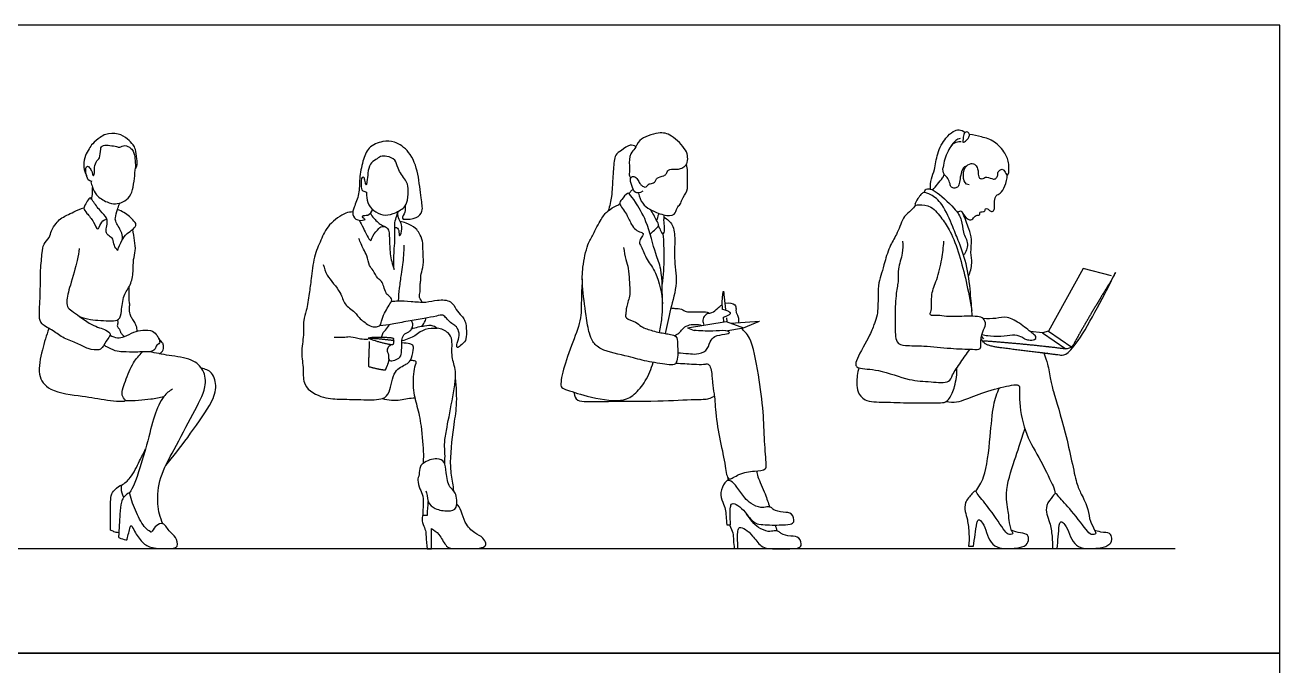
# Model space of a CAD drawing. Header units: millimetres. Extents: x 11.2 to 50.9, y -0.3 to 14.1.
# Drawn here: x 47.272 to 50.925, y 12.09 to 13.955 of the extents above; entities that cross this region are included whole.
import ezdxf

# ---------------------------------------------------------------- set-up
doc = ezdxf.new("R2010")
doc.units = ezdxf.units.MM
for name, color, linetype, true_color in [('AG-DIAGRAM', 7, 'Continuous', 0xfecc66), ('AG-PEOPLE', 7, 'Continuous', 0x66ccff), ('X-VPRT', 6, 'Continuous', 0xff00ff)]:
    doc.layers.add(name, color=color, linetype=linetype, true_color=true_color)

msp = doc.modelspace()

# ---------------------------------------------------------------- linework, layer by layer
at = {"layer": 'AG-DIAGRAM'}
msp.add_line((41.781, 12.4315), (50.6202, 12.4315), dxfattribs=at)
at = {"layer": 'AG-PEOPLE'}
for p, q in [((50.3524, 13.2468), (50.2514, 13.0645)), ((50.4344, 13.2254), (50.3524, 13.2468)), ((49.3065, 13.092), (49.3051, 13.1053)), ((49.3138, 13.1032), (49.315, 13.0924)), ((49.3267, 13.088), (49.4096, 13.0938)), ((49.2003, 13.074), (49.2199, 13.0667)), ((49.3122, 13.0655), (49.3635, 13.0742)), ((50.0626, 13.0329), (50.0552, 13.0419)), ((50.063, 13.0424), (50.0566, 13.0503)), ((50.2336, 13.0593), (50.3017, 13.0126)), ((50.2514, 13.0645), (50.3195, 13.0178)), ((49.3363, 12.4315), (49.3473, 12.4315))]:
    msp.add_line(p, q, dxfattribs=at)
for points in [[(49.2003, 13.074), (49.313, 13.0931), (49.3635, 13.0742), (49.4096, 13.0938)], [(50.2514, 13.0645), (50.2336, 13.0593), (50.1978, 13.0638)]]:
    msp.add_lwpolyline(points, dxfattribs=at)
for centre, start, end in [((47.5736, 12.5903), 13.8224, 109.3231), ((47.5808, 12.4942), 24.7401, 166.5925), ((47.5474, 12.4659), 178.7066, 252.7585), ((47.5663, 12.46), 252.7585, 346.5925), ((47.6385, 12.4835), 239.297, 315.7402)]:
    msp.add_arc(centre, 0.00313, start, end, dxfattribs=at)
for points, degree, knots in [([(47.4676, 13.5002), (47.4555, 13.5015), (47.451, 13.515), (47.4465, 13.5383), (47.454, 13.5477), (47.4616, 13.5373), (47.4678, 13.5282), (47.4686, 13.5155), (47.4753, 13.5209), (47.4723, 13.5418), (47.4793, 13.5612), (47.4914, 13.5675), (47.4906, 13.5948), (47.4974, 13.6095), (47.5386, 13.6023), (47.5471, 13.5986), (47.5626, 13.6086), (47.5804, 13.5973), (47.5887, 13.5858), (47.5913, 13.5728), (47.5934, 13.5505), (47.5934, 13.5361), (47.5987, 13.5464), (47.5978, 13.5667), (47.5941, 13.594), (47.5869, 13.6078), (47.5697, 13.6249), (47.5443, 13.6416), (47.5061, 13.6395), (47.4907, 13.6285), (47.4673, 13.611), (47.4585, 13.5954), (47.4457, 13.5757), (47.4419, 13.5492), (47.4437, 13.5308), (47.4509, 13.5177)], 3, [0, 0, 0, 0, 0.240806, 0.534884, 0.696039, 0.8818, 1.094129, 1.275495, 1.394391, 1.665155, 1.9298, 2.134532, 2.431425, 2.646705, 3.011834, 3.197079, 3.427292, 3.687052, 3.906464, 4.120041, 4.412818, 4.59261, 4.737377, 5.013775, 5.324003, 5.554452, 5.838691, 6.166848, 6.518859, 6.779786, 7.092124, 7.344268, 7.624784, 7.932107, 8.230546, 8.230546, 8.230546, 8.230546]), ([(49.0708, 13.4725), (49.0599, 13.4658), (49.0472, 13.4654), (49.041, 13.483), (49.0308, 13.5052), (49.0399, 13.5186), (49.0547, 13.5097), (49.059, 13.4968), (49.0664, 13.4891), (49.0719, 13.4849), (49.0811, 13.4824), (49.085, 13.4941), (49.0994, 13.4934), (49.1085, 13.502), (49.1103, 13.512), (49.1318, 13.516), (49.1398, 13.5222), (49.143, 13.5367), (49.1642, 13.5362), (49.1771, 13.5358), (49.1897, 13.5422), (49.2005, 13.5506), (49.2015, 13.5727), (49.1972, 13.5933), (49.1541, 13.6379), (49.117, 13.6455), (49.057, 13.625), (49.0489, 13.5945), (49.0318, 13.5835), (49.0302, 13.5467), (49.033, 13.5319), (49.0293, 13.5245), (49.0323, 13.514), (49.0347, 13.5091)], 3, [0, 0, 0, 0, 0.219046, 0.464022, 0.752506, 0.947349, 1.164343, 1.384189, 1.570938, 1.727407, 1.886605, 2.068368, 2.279349, 2.477825, 2.652776, 2.914739, 3.100644, 3.303876, 3.557598, 3.773751, 3.987544, 4.197631, 4.458313, 4.729196, 5.175097, 5.540731, 5.986985, 6.296562, 6.548408, 6.89487, 7.119591, 7.292676, 7.472447, 7.472447, 7.472447, 7.472447]), ([(49.9077, 13.4781), (49.9074, 13.4881), (49.9085, 13.5088), (49.9217, 13.5354), (49.9253, 13.5823), (49.95, 13.6271), (49.9729, 13.6462), (49.9908, 13.6531), (50.0036, 13.6472), (50.0085, 13.6432)], 3, [0, 0, 0, 0, 0.305926, 0.60794, 0.991386, 1.392049, 1.693481, 1.927312, 2.171549, 2.171549, 2.171549, 2.171549]), ([(50.0015, 13.6148), (50.004, 13.6383), (50.0076, 13.6445), (50.0167, 13.645), (50.0228, 13.6371), (50.0191, 13.6263), (50.0123, 13.6193), (50.0048, 13.6145), (50.0015, 13.6148)], 3, [0, 0, 0, 0, 0.267641, 0.494219, 0.73363, 0.999081, 1.265061, 1.541621, 1.541621, 1.541621, 1.541621]), ([(50.0201, 13.4904), (50.0085, 13.492), (50.0017, 13.5097), (50.0046, 13.5425), (50.0255, 13.5544), (50.0399, 13.5505), (50.048, 13.532), (50.0459, 13.5132), (50.0541, 13.5078), (50.0613, 13.5085), (50.0714, 13.5162), (50.0906, 13.5051), (50.0993, 13.5088), (50.1048, 13.5188), (50.1025, 13.5284), (50.1168, 13.5387), (50.123, 13.531), (50.1302, 13.517), (50.136, 13.5217), (50.1379, 13.5535), (50.126, 13.5833), (50.0962, 13.6191), (50.0561, 13.6301), (50.0329, 13.6355), (50.0211, 13.637)], 3, [0, 0, 0, 0, 0.260398, 0.589859, 0.851764, 1.05639, 1.308323, 1.554254, 1.715053, 1.862743, 2.057143, 2.316282, 2.482075, 2.666522, 2.842868, 3.055921, 3.225166, 3.4403, 3.551692, 3.864655, 4.201731, 4.586287, 4.954751, 5.299263, 5.299263, 5.299263, 5.299263]), ([(48.378, 13.4285), (48.3787, 13.4228), (48.3805, 13.412), (48.3666, 13.3918), (48.3791, 13.3893), (48.4123, 13.3916), (48.4325, 13.4137), (48.4231, 13.4544), (48.4185, 13.5224), (48.3948, 13.5876), (48.3487, 13.6185), (48.3133, 13.619), (48.2686, 13.6012), (48.2547, 13.5588), (48.2439, 13.5091), (48.2467, 13.4648), (48.2294, 13.4264), (48.223, 13.404), (48.2363, 13.3839), (48.2684, 13.3887), (48.2544, 13.3935), (48.2532, 13.4033), (48.272, 13.399), (48.2811, 13.4121), (48.2841, 13.4186)], 3, [0, 0, 0, 0, 0.237491, 0.490041, 0.648122, 0.9772, 1.266443, 1.621268, 2.100555, 2.575825, 2.983379, 3.318602, 3.696712, 4.069968, 4.478908, 4.862079, 5.22942, 5.497035, 5.759638, 6.024351, 6.180145, 6.319633, 6.537396, 6.804119, 6.804119, 6.804119, 6.804119]), ([(49.0501, 13.6021), (49.0449, 13.6046), (49.0322, 13.6102), (49.0084, 13.5894), (48.9874, 13.5793), (48.9851, 13.5349), (48.9809, 13.484), (48.9804, 13.4572), (48.974, 13.4283), (48.9695, 13.4147)], 3, [0, 0, 0, 0, 0.238481, 0.547292, 0.812154, 1.181634, 1.594737, 1.89507, 2.27083, 2.27083, 2.27083, 2.27083]), ([(49.9943, 13.6255), (49.9898, 13.6241), (49.9791, 13.6213), (49.9557, 13.5877), (49.9465, 13.5577), (49.9446, 13.5414)], 3, [0, 0, 0, 0, 0.2126463, 0.5595327, 0.9528357, 0.9528357, 0.9528357, 0.9528357]), ([(49.9684, 13.6049), (49.9724, 13.609), (49.9823, 13.6156), (49.9924, 13.6169), (49.9973, 13.6167)], 3, [0, 0, 0, 0, 0.2325091, 0.4480292, 0.4480292, 0.4480292, 0.4480292]), ([(48.2654, 13.4693), (48.2635, 13.4708), (48.2518, 13.4707), (48.2496, 13.489), (48.2503, 13.5143), (48.2603, 13.5124), (48.2611, 13.501), (48.2656, 13.4855), (48.2675, 13.5023), (48.27, 13.5245), (48.2738, 13.5523), (48.2937, 13.5633), (48.3065, 13.5746), (48.3252, 13.5741), (48.3534, 13.5655), (48.354, 13.5368), (48.3814, 13.5045), (48.3892, 13.4812), (48.3858, 13.4453), (48.3782, 13.4231), (48.3432, 13.4048), (48.3134, 13.3998), (48.2857, 13.4146), (48.2676, 13.4369), (48.266, 13.4575), (48.2654, 13.4693)], 3, [0, 0, 0, 0, 0.192737, 0.437781, 0.71665, 0.847731, 1.051072, 1.239279, 1.419969, 1.7148, 2.016692, 2.286687, 2.521719, 2.771205, 3.067413, 3.364266, 3.739084, 4.032488, 4.375648, 4.654851, 5.011978, 5.332366, 5.649429, 5.96397, 6.254055, 6.254055, 6.254055, 6.254055]), ([(47.4632, 13.4991), (47.4646, 13.4938), (47.4685, 13.4831), (47.4776, 13.4586), (47.5098, 13.439), (47.5345, 13.4334), (47.5571, 13.4394), (47.5787, 13.4557), (47.587, 13.4837), (47.5914, 13.5156), (47.5917, 13.5281), (47.5937, 13.5403)], 3, [0, 0, 0, 0, 0.24325, 0.542375, 0.903422, 1.201717, 1.482703, 1.783632, 2.105247, 2.447212, 2.681942, 2.681942, 2.681942, 2.681942]), ([(49.0578, 13.4662), (49.0594, 13.4557), (49.0681, 13.4346), (49.0908, 13.418), (49.1285, 13.4016), (49.1651, 13.3988), (49.1678, 13.4243), (49.1809, 13.4334), (49.1832, 13.4492), (49.2022, 13.4727), (49.2, 13.5011), (49.2016, 13.5291), (49.1991, 13.5433), (49.1976, 13.5502)], 3, [0, 0, 0, 0, 0.32319, 0.623742, 0.998064, 1.313842, 1.571064, 1.78924, 2.010618, 2.316888, 2.620995, 2.923383, 3.187671, 3.187671, 3.187671, 3.187671]), ([(49.9142, 13.4755), (49.919, 13.4812), (49.9279, 13.4922), (49.9436, 13.5099), (49.9465, 13.5171), (49.9479, 13.5206)], 3, [0, 0, 0, 0, 0.2653501, 0.5335699, 0.7214891, 0.7214891, 0.7214891, 0.7214891]), ([(50.0133, 13.5459), (50.009, 13.5435), (49.9978, 13.5396), (49.9927, 13.4986), (49.9898, 13.4848), (49.979, 13.4801), (49.967, 13.4822), (49.9652, 13.4943), (49.9591, 13.5086), (49.9502, 13.5192), (49.9465, 13.5205), (49.9428, 13.5349), (49.9446, 13.5414)], 3, [0, 0, 0, 0, 0.216484, 0.567576, 0.776851, 0.955162, 1.134817, 1.31858, 1.546681, 1.747305, 1.856493, 2.107867, 2.107867, 2.107867, 2.107867]), ([(49.9871, 13.4087), (49.9887, 13.4116), (49.9955, 13.4165), (49.9992, 13.4114), (50.0153, 13.3861), (50.0325, 13.3892), (50.0385, 13.4041), (50.0532, 13.4003), (50.0493, 13.4144), (50.0671, 13.4101), (50.0665, 13.4217), (50.0746, 13.4218), (50.0793, 13.415), (50.0876, 13.4114), (50.0955, 13.4186), (50.0933, 13.4312), (50.0947, 13.4531), (50.0997, 13.4602), (50.1122, 13.4653), (50.1263, 13.4873), (50.1311, 13.5081), (50.1313, 13.519)], 3, [0, 0, 0, 0, 0.176535, 0.301497, 0.599621, 0.807124, 1.016413, 1.193544, 1.350791, 1.546398, 1.703399, 1.836316, 1.996333, 2.153427, 2.314436, 2.514491, 2.775353, 2.933554, 3.128523, 3.409835, 3.729901, 3.729901, 3.729901, 3.729901]), ([(47.466, 13.4477), (47.467, 13.4544), (47.4682, 13.4645), (47.4686, 13.4776), (47.4686, 13.4828)], 3, [0, 0, 0, 0, 0.2582037, 0.4214186, 0.4214186, 0.4214186, 0.4214186]), ([(47.5417, 13.2997), (47.5377, 13.304), (47.5298, 13.3129), (47.53, 13.3346), (47.5159, 13.3405), (47.505, 13.354), (47.5114, 13.3709), (47.512, 13.3953), (47.4902, 13.4142), (47.4704, 13.4411), (47.4618, 13.4541), (47.4565, 13.4495), (47.4486, 13.4347), (47.4399, 13.4225), (47.4528, 13.406), (47.4717, 13.3856), (47.4827, 13.3524), (47.4917, 13.3789), (47.4997, 13.3886), (47.5097, 13.3907)], 3, [0, 0, 0, 0, 0.245469, 0.502665, 0.721132, 0.949698, 1.191266, 1.468265, 1.780149, 2.129339, 2.335831, 2.461624, 2.705845, 2.920014, 3.166151, 3.499508, 3.780947, 4.028706, 4.274084, 4.274084, 4.274084, 4.274084]), ([(49.1184, 13.0607), (49.1219, 13.0743), (49.1272, 13.1042), (49.1275, 13.1425), (49.1272, 13.2481), (49.1061, 13.2875), (49.0843, 13.3848), (49.0497, 13.4393), (49.0371, 13.4577), (49.029, 13.466), (49.0242, 13.4675), (49.0088, 13.4472), (48.9989, 13.4349), (49.0255, 13.4047), (49.0357, 13.3754), (49.0484, 13.3591), (49.0637, 13.3528), (49.0744, 13.3482), (49.067, 13.3392), (49.0574, 13.3231), (49.0664, 13.3103), (49.0825, 13.2696), (49.112, 13.2352), (49.1266, 13.1741), (49.1274, 13.1437)], 3, [0, 0, 0, 0, 0.371898, 0.740914, 1.31463, 1.714129, 2.27879, 2.740718, 3.060194, 3.060194, 3.194934, 3.474968, 3.685953, 4.029222, 4.358653, 4.611167, 4.845563, 5.013564, 5.185675, 5.424658, 5.638034, 6.006458, 6.400167, 6.947815, 6.947815, 6.947815, 6.947815]), ([(49.0302, 13.4646), (49.0317, 13.4672), (49.0352, 13.4722), (49.04, 13.4765), (49.0425, 13.4784)], 3, [0, 0, 0, 0, 0.1718888, 0.3489742, 0.3489742, 0.3489742, 0.3489742]), ([(50.0293, 13.1079), (50.0283, 13.128), (50.0247, 13.1683), (50.0176, 13.2503), (49.991, 13.3226), (49.9731, 13.3673), (49.9451, 13.4352), (49.9115, 13.4621), (49.8881, 13.4705), (49.8791, 13.4619), (49.8718, 13.4516), (49.8568, 13.4292), (49.8774, 13.4342), (49.9128, 13.4297), (49.942, 13.3908), (49.9678, 13.3549), (49.993, 13.2851), (50.0122, 13.2092), (50.0233, 13.1532), (50.0278, 13.1251)], 3, [0, 0, 0, 0, 0.435012, 0.945497, 1.433003, 1.828943, 2.303421, 2.672229, 2.930109, 3.106832, 3.32244, 3.568592, 3.765011, 4.096957, 4.47804, 4.853724, 5.330182, 5.832266, 6.350594, 6.350594, 6.350594, 6.350594]), ([(49.8897, 13.4679), (49.8903, 13.4716), (49.8943, 13.4793), (49.9048, 13.4797), (49.9236, 13.4726), (49.9784, 13.4239), (50.0006, 13.3895), (50.0003, 13.3518), (50.0214, 13.3188), (50.0105, 13.2949), (50.0041, 13.2853)], 3, [0, 0, 0, 0, 0.187917, 0.35171, 0.596365, 1.075405, 1.437847, 1.770693, 2.108424, 2.437992, 2.437992, 2.437992, 2.437992]), ([(47.4297, 13.305), (47.428, 13.2934), (47.4247, 13.2703), (47.4038, 13.1992), (47.3907, 13.1531), (47.3963, 13.1308), (47.4146, 13.1198), (47.4645, 13.0798), (47.5051, 13.0707), (47.5239, 13.0563), (47.5115, 13.042), (47.4968, 13.0161), (47.4871, 13.0082), (47.4531, 13.0116), (47.4249, 13.0307), (47.3839, 13.0418), (47.3555, 13.0665), (47.3179, 13.0831), (47.3115, 13.1099), (47.3174, 13.1702), (47.3156, 13.2392), (47.3217, 13.2913), (47.3241, 13.318), (47.3446, 13.3361), (47.3467, 13.3575), (47.3627, 13.3786), (47.3739, 13.3934), (47.4135, 13.4116), (47.4336, 13.4208), (47.4431, 13.4233)], 3, [0, 0, 0, 0, 0.338642, 0.834212, 1.233806, 1.48167, 1.738196, 2.195905, 2.576067, 2.812439, 3.038946, 3.353218, 3.547316, 3.864558, 4.206027, 4.572959, 4.929718, 5.282195, 5.562652, 6.004948, 6.494421, 6.906136, 7.193928, 7.478128, 7.740967, 8.02684, 8.276469, 8.650034, 8.950965, 8.950965, 8.950965, 8.950965]), ([(47.5551, 13.3305), (47.5553, 13.337), (47.5564, 13.3502), (47.5358, 13.3804), (47.5334, 13.3939), (47.5408, 13.4177), (47.5437, 13.4277), (47.5479, 13.4374)], 3, [0, 0, 0, 0, 0.253637, 0.589864, 0.804524, 1.090946, 1.281934, 1.281934, 1.281934, 1.281934]), ([(47.5417, 13.2997), (47.5445, 13.3096), (47.5529, 13.328), (47.5671, 13.3498), (47.5866, 13.3594), (47.5981, 13.376), (47.5879, 13.3856), (47.5763, 13.4001), (47.5535, 13.414), (47.541, 13.4186)], 3, [0, 0, 0, 0, 0.3177, 0.605742, 0.874553, 1.107607, 1.297584, 1.545586, 1.908332, 1.908332, 1.908332, 1.908332]), ([(48.226, 13.4114), (48.219, 13.4111), (48.204, 13.4111), (48.1527, 13.3756), (48.1334, 13.3297), (48.1116, 13.2811), (48.1052, 13.217), (48.0992, 13.1754), (48.0921, 13.1246), (48.0804, 13.0957), (48.0848, 13.052), (48.0735, 13.0019), (48.0836, 12.9577), (48.0793, 12.8985), (48.1426, 12.8668), (48.1931, 12.867), (48.2557, 12.8647), (48.3142, 12.8641), (48.3353, 12.8856), (48.3423, 12.9515), (48.3812, 12.967), (48.3955, 12.9785), (48.4034, 13.0083), (48.4021, 13.0244), (48.3917, 13.0286), (48.3774, 13.0294), (48.3689, 13.031)], 3, [0, 0, 0, 0, 0.262431, 0.698867, 1.106492, 1.524271, 1.979156, 2.359646, 2.762363, 3.080402, 3.452296, 3.865845, 4.247486, 4.560029, 5.010017, 5.427789, 5.893718, 6.317933, 6.611547, 7.03348, 7.384403, 7.627121, 7.940709, 8.157988, 8.33383, 8.599042, 8.599042, 8.599042, 8.599042]), ([(48.277, 13.4077), (48.2802, 13.4021), (48.2869, 13.3917), (48.3113, 13.3699), (48.3309, 13.3669), (48.3333, 13.3314), (48.333, 13.2896), (48.341, 13.2591), (48.3461, 13.2443)], 3, [0, 0, 0, 0, 0.250849, 0.573396, 0.807037, 1.123065, 1.50308, 1.895254, 1.895254, 1.895254, 1.895254]), ([(48.3461, 13.2443), (48.3455, 13.2647), (48.3458, 13.306), (48.3502, 13.333), (48.3463, 13.3746), (48.3522, 13.3947), (48.3564, 13.4077), (48.359, 13.4137)], 3, [0, 0, 0, 0, 0.44803, 0.758082, 1.118796, 1.383061, 1.636903, 1.636903, 1.636903, 1.636903]), ([(48.3479, 13.3662), (48.3563, 13.3679), (48.3608, 13.3586), (48.3609, 13.3365), (48.3683, 13.3519), (48.3704, 13.3745), (48.3596, 13.3891), (48.3576, 13.4023), (48.357, 13.4088)], 3, [0, 0, 0, 0, 0.220586, 0.47247, 0.662411, 0.969609, 1.23453, 1.512876, 1.512876, 1.512876, 1.512876]), ([(49.0144, 13.3079), (49.0159, 13.2962), (49.0195, 13.2727), (49.0297, 13.247), (49.0298, 13.2124), (49.0356, 13.1715), (49.022, 13.1372), (49.0211, 13.1146), (49.0186, 13.1001), (49.0523, 13.0929), (49.0642, 13.0758), (49.099, 13.0657), (49.1176, 13.0604), (49.1359, 13.0581), (49.1506, 13.0547), (49.1704, 13.0511), (49.171, 13.0277), (49.1734, 12.9954), (49.1687, 12.9738), (49.1618, 12.9652), (49.1383, 12.9678), (49.0786, 12.9762), (49.0311, 12.9911), (48.9474, 13.0073), (48.924, 13.0335), (48.9133, 13.06), (48.9043, 13.1115), (48.8937, 13.1972), (48.8936, 13.2486), (48.9083, 13.3176), (48.9257, 13.3445), (48.9477, 13.3912), (48.9671, 13.415), (48.9907, 13.429), (48.9989, 13.4317), (49.0038, 13.4358)], 3, [0, 0, 0, 0, 0.340943, 0.639841, 0.973621, 1.342461, 1.689007, 1.959341, 2.147964, 2.457538, 2.725984, 3.061528, 3.319708, 3.559429, 3.787399, 4.021717, 4.279824, 4.615426, 4.880286, 5.047961, 5.311131, 5.752183, 6.178592, 6.698103, 7.023933, 7.316427, 7.732232, 8.263722, 8.689485, 9.155566, 9.488655, 9.892353, 10.21711, 10.515069, 10.678021, 10.678021, 10.678021, 10.678021]), ([(49.0917, 13.3467), (49.0959, 13.3505), (49.1028, 13.3583), (49.1202, 13.3716), (49.1094, 13.3878), (49.0993, 13.4094), (49.0915, 13.4191)], 3, [0, 0, 0, 0, 0.235114, 0.479069, 0.707012, 1.057242, 1.057242, 1.057242, 1.057242]), ([(49.1111, 13.3861), (49.1122, 13.3904), (49.1146, 13.3988), (49.1166, 13.4045), (49.1177, 13.4073)], 3, [0, 0, 0, 0, 0.2083105, 0.3799474, 0.3799474, 0.3799474, 0.3799474]), ([(49.8641, 13.4319), (49.8601, 13.4265), (49.8519, 13.4147), (49.8278, 13.4002), (49.8129, 13.3486), (49.7898, 13.3168), (49.7744, 13.2664), (49.7662, 13.2336), (49.7558, 13.2047), (49.7551, 13.1662), (49.7548, 13.1116), (49.744, 13.0867), (49.7328, 13.0517), (49.6939, 12.9879), (49.6881, 12.9644), (49.701, 12.9544), (49.7608, 12.9543), (49.8452, 12.9195), (49.9047, 12.9182), (49.9644, 12.9115), (49.9709, 12.939), (49.9971, 12.9751), (50.0134, 12.9996), (50.0225, 13.012)], 3, [0, 0, 0, 0, 0.252423, 0.541338, 0.9418, 1.302888, 1.704507, 2.032422, 2.334607, 2.687156, 3.098795, 3.383973, 3.726786, 4.216953, 4.471116, 4.658662, 5.08225, 5.62298, 6.071557, 6.471864, 6.735772, 7.108119, 7.488243, 7.488243, 7.488243, 7.488243]), ([(48.2446, 13.3873), (48.2487, 13.3796), (48.2561, 13.3684), (48.2778, 13.3168), (48.2834, 13.3447), (48.3022, 13.3631), (48.308, 13.3701), (48.3204, 13.3684)], 3, [0, 0, 0, 0, 0.293531, 0.658931, 0.878751, 1.181039, 1.39144, 1.39144, 1.39144, 1.39144]), ([(48.4284, 13.1491), (48.4228, 13.1582), (48.4175, 13.1646), (48.4238, 13.179), (48.4208, 13.1981), (48.425, 13.2121), (48.4222, 13.2272), (48.4319, 13.2498), (48.4314, 13.2808), (48.4298, 13.3028), (48.4311, 13.3265), (48.4196, 13.3502), (48.4102, 13.3647), (48.3813, 13.3798), (48.3697, 13.3828), (48.3636, 13.3841)], 3, [1.052892, 1.052892, 1.052892, 1.052892, 1.251033, 1.473879, 1.733136, 1.955471, 2.178669, 2.468501, 2.797799, 3.076291, 3.361923, 3.658501, 3.906249, 4.234866, 4.490463, 4.490463, 4.490463, 4.490463]), ([(49.1154, 13.3707), (49.117, 13.367), (49.1206, 13.3615), (49.1294, 13.3414), (49.1358, 13.3621), (49.131, 13.3821), (49.1322, 13.3961), (49.1327, 13.403)], 3, [0, 0, 0, 0, 0.199831, 0.417235, 0.622552, 0.89396, 1.154443, 1.154443, 1.154443, 1.154443]), ([(49.1322, 13.3965), (49.1416, 13.3908), (49.1606, 13.3755), (49.1648, 13.3282), (49.1597, 13.2764), (49.1734, 13.2045), (49.1496, 13.1284), (49.141, 13.0813), (49.1356, 13.0578)], 3, [0, 0, 0, 0, 0.328092, 0.708783, 1.125164, 1.609938, 2.118959, 2.605479, 2.605479, 2.605479, 2.605479]), ([(50.0186, 13.2246), (50.0237, 13.2365), (50.031, 13.2625), (50.023, 13.2932), (50.0302, 13.3318), (50.0189, 13.3623), (50.0091, 13.3918), (50.0028, 13.4059)], 3, [0, 0, 0, 0, 0.34919, 0.664073, 1.005877, 1.325333, 1.707629, 1.707629, 1.707629, 1.707629]), ([(47.4303, 13.1071), (47.4408, 13.1036), (47.4609, 13.0969), (47.5203, 13.0937), (47.5473, 13.0953), (47.5535, 13.1243), (47.5561, 13.1694), (47.5805, 13.1979), (47.5877, 13.2377), (47.586, 13.2725), (47.5948, 13.2985), (47.5906, 13.3284), (47.5877, 13.35), (47.5855, 13.3608)], 3, [0, 0, 0, 0, 0.329369, 0.77102, 1.046628, 1.333728, 1.71866, 2.064935, 2.423982, 2.761529, 3.056093, 3.366868, 3.696772, 3.696772, 3.696772, 3.696772]), ([(48.1402, 13.2588), (48.1429, 13.248), (48.1473, 13.2257), (48.1936, 13.1793), (48.1984, 13.1417), (48.2327, 13.1218), (48.2464, 13.0995), (48.2619, 13.0902), (48.2756, 13.0777), (48.2942, 13.0767), (48.3081, 13.0803), (48.3098, 13.1002), (48.3217, 13.1221), (48.33, 13.1396), (48.3441, 13.1551), (48.3304, 13.1679), (48.3217, 13.1751), (48.316, 13.1944), (48.3107, 13.2103), (48.2975, 13.2178), (48.286, 13.2423), (48.2728, 13.2541), (48.268, 13.2853), (48.2562, 13.3027), (48.2478, 13.324), (48.2438, 13.3345)], 3, [0, 0, 0, 0, 0.331178, 0.784054, 1.129966, 1.475792, 1.766158, 2.005616, 2.248034, 2.491571, 2.689398, 2.931069, 3.219475, 3.47921, 3.716392, 3.937152, 4.133342, 4.386692, 4.617486, 4.834919, 5.125704, 5.36944, 5.67883, 5.947076, 6.279781, 6.279781, 6.279781, 6.279781]), ([(49.1287, 13.348), (49.1308, 13.3251), (49.1328, 13.2792), (49.1296, 13.2269), (49.1265, 13.201)], 3, [0, 0, 0, 0, 0.4752552, 0.9823141, 0.9823141, 0.9823141, 0.9823141]), ([(48.3589, 13.1528), (48.3598, 13.1651), (48.3619, 13.189), (48.3676, 13.2304), (48.3727, 13.2583), (48.3755, 13.2959), (48.3757, 13.3146)], 3, [0, 0, 0, 0, 0.348836, 0.712222, 1.02238, 1.451339, 1.451339, 1.451339, 1.451339]), ([(49.8263, 13.3265), (49.8271, 13.3149), (49.8285, 13.2915), (49.8115, 13.2461), (49.8157, 13.2119), (49.8066, 13.1753), (49.8044, 13.1127), (49.806, 13.0827), (49.8038, 13.0283), (49.8371, 13.0217), (49.8905, 13.0225), (49.9652, 13.0134), (50.0255, 13.0121), (50.0559, 13.0103), (50.0531, 13.0285), (50.0576, 13.0639), (50.0713, 13.0822), (50.0632, 13.104), (50.0434, 13.1076), (50.0132, 13.1087), (49.9539, 13.1052), (49.9313, 13.1115), (49.902, 13.1085), (49.9133, 13.1267), (49.9075, 13.1738), (49.9278, 13.214), (49.9418, 13.2746), (49.9457, 13.3087), (49.9467, 13.3261)], 3, [0, 0, 0, 0, 0.331558, 0.716082, 1.039033, 1.385702, 1.822311, 2.150407, 2.532538, 2.820151, 3.231202, 3.726772, 4.172298, 4.440078, 4.645758, 4.982846, 5.247962, 5.488971, 5.723883, 6.039743, 6.468194, 6.758599, 7.013221, 7.214674, 7.595856, 7.977044, 8.414944, 8.820305, 8.820305, 8.820305, 8.820305]), ([(50.0621, 13.0358), (50.1823, 13.0275), (50.3017, 13.0126), (50.3106, 13.0152), (50.3195, 13.0178), (50.377, 13.1216), (50.4412, 13.2236), (50.3802, 13.1135), (50.3192, 13.0033), (50.3046, 12.9991), (50.29, 12.9948), (50.2027, 13.0057), (50.1153, 13.0166), (50.0606, 13.0234), (50.0621, 13.0358)], 2, [0, 0, 0, 0.762399, 0.762399, 0.821001, 0.821001, 1.633489, 1.633489, 1.658428, 1.658428, 1.671039, 1.671039, 2.251618, 2.251618, 2.46594, 2.46594, 2.46594]), ([(47.5981, 13.0647), (47.5981, 13.0698), (47.5967, 13.0799), (47.5895, 13.0928), (47.582, 13.1032), (47.5772, 13.1133), (47.5747, 13.1315), (47.5775, 13.1428), (47.5739, 13.1565), (47.5759, 13.1746), (47.5751, 13.1875), (47.5747, 13.1941)], 3, [0, 0, 0, 0, 0.222437, 0.441997, 0.644052, 0.837156, 1.07894, 1.273953, 1.484116, 1.728023, 1.982342, 1.982342, 1.982342, 1.982342]), ([(48.8941, 13.2169, 0.0045), (48.8932, 13.1985, 0.0045), (48.8901, 13.1615, 0.0045), (48.8932, 13.1011, 0.0045), (48.8669, 13.0344, 0.0045), (48.8384, 12.9559, 0.0045), (48.8331, 12.9249, 0.0045), (48.8299, 12.9015, 0.0045), (48.8482, 12.8938, 0.0045), (48.909, 12.8727, 0.0045), (49.0052, 12.8558, 0.0045), (49.0468, 12.878, 0.0045), (49.08, 12.9193, 0.0045), (49.0954, 12.9548, 0.0045), (49.1003, 12.9736, 0.0045)], 3, [0, 0, 0, 0, 0.426196, 0.864342, 1.356688, 1.879135, 2.204031, 2.454225, 2.677414, 3.141236, 3.70819, 4.086095, 4.493998, 4.931796, 4.931796, 4.931796, 4.931796]), ([(48.3385, 13.1507), (48.3452, 13.1517), (48.3594, 13.1536), (48.396, 13.1517), (48.4393, 13.1468), (48.4713, 13.1566), (48.5138, 13.1552), (48.5257, 13.127), (48.5428, 13.1096), (48.5514, 13.0974), (48.5567, 13.0805), (48.5564, 13.0613), (48.5572, 13.0354), (48.54, 13.0243), (48.5282, 13.0118), (48.5291, 13.0314), (48.5348, 13.04), (48.5372, 13.065), (48.5255, 13.0801), (48.52, 13.0825), (48.5067, 13.0929), (48.4984, 13.1015), (48.4892, 13.1144), (48.4678, 13.1075), (48.4329, 13.1011), (48.3869, 13.0942), (48.3406, 13.0839), (48.3161, 13.0815), (48.304, 13.0805)], 3, [0, 0, 0, 0, 0.259314, 0.605736, 0.983311, 1.320279, 1.671077, 1.973429, 2.254499, 2.473949, 2.708642, 2.964422, 3.243998, 3.504659, 3.690389, 3.894066, 4.093163, 4.372543, 4.611568, 4.753065, 4.982169, 5.188983, 5.395903, 5.648659, 5.993339, 6.388662, 6.782926, 7.129161, 7.129161, 7.129161, 7.129161]), ([(49.3026, 13.128), (49.2996, 13.1546), (49.3051, 13.1821), (49.3082, 13.1539), (49.3113, 13.1253)], 2, [0.0191879, 0.0191879, 0.0191879, 0.2369191, 0.2369191, 0.4227963, 0.4227963, 0.4227963]), ([(49.1521, 13.1321), (49.1558, 13.1317), (49.163, 13.1304), (49.1838, 13.1305), (49.196, 13.1199), (49.2133, 13.1206), (49.2352, 13.1213), (49.2678, 13.1211), (49.2495, 13.1107), (49.2439, 13.0971), (49.2458, 13.0866), (49.2479, 13.082)], 3, [0, 0, 0, 0, 0.190787, 0.4464, 0.669901, 0.896533, 1.187892, 1.457349, 1.652125, 1.876136, 2.097533, 2.097533, 2.097533, 2.097533]), ([(49.2592, 13.1168), (49.2634, 13.1169), (49.2728, 13.1177), (49.2861, 13.1291), (49.2967, 13.1386), (49.3011, 13.1415)], 3, [0, 0, 0, 0, 0.2043536, 0.4679074, 0.6319309, 0.6319309, 0.6319309, 0.6319309]), ([(49.3051, 13.1053), (49.3292, 13.1145), (49.3235, 13.1197), (49.3165, 13.1234), (49.3073, 13.1269), (49.3026, 13.128)], 3, [0, 0, 0, 0, 0.395085, 0.748558, 1.216431, 1.216431, 1.216431, 1.216431]), ([(49.3091, 13.1458), (49.3228, 13.1488), (49.3404, 13.1438), (49.3421, 13.1298), (49.3406, 13.1203), (49.346, 13.1134), (49.3488, 13.1021), (49.3494, 13.0938), (49.3493, 13.0896)], 3, [0.726614, 0.726614, 0.726614, 0.726614, 1.023628, 1.230962, 1.410947, 1.581158, 1.783258, 1.996622, 1.996622, 1.996622, 1.996622]), ([(47.541, 13.097), (47.5414, 13.0939), (47.5426, 13.0877), (47.5385, 13.0775), (47.5475, 13.0709), (47.5488, 13.0626), (47.5536, 13.0554), (47.5584, 13.0508), (47.5611, 13.0488)], 3, [0, 0, 0, 0, 0.175787, 0.352887, 0.530011, 0.692391, 0.859881, 1.040458, 1.040458, 1.040458, 1.040458]), ([(48.3106, 13.0491), (48.3112, 13.0529), (48.3138, 13.0611), (48.322, 13.0671), (48.3292, 13.0779), (48.3324, 13.0835)], 3, [0, 0, 0, 0, 0.1964418, 0.3788511, 0.6307118, 0.6307118, 0.6307118, 0.6307118]), ([(48.3413, 13.0252), (48.3376, 13.0244), (48.3305, 13.0213), (48.3241, 13.0086), (48.3298, 12.9991), (48.3297, 12.9907), (48.3301, 12.9731), (48.3684, 12.9855), (48.3668, 13.0065), (48.37, 13.0229), (48.3675, 13.0421), (48.3761, 13.0588), (48.3934, 13.0629), (48.4006, 13.0773), (48.4017, 13.0858), (48.3987, 13.0927), (48.3965, 13.0954)], 3, [0, 0, 0, 0, 0.191483, 0.394456, 0.574752, 0.746117, 0.940723, 1.255307, 1.502612, 1.737388, 1.986462, 2.222509, 2.456362, 2.675721, 2.842433, 3.027091, 3.027091, 3.027091, 3.027091]), ([(48.3974, 13.0716), (48.4099, 13.0756), (48.4359, 13.0807), (48.4567, 13.0838), (48.4797, 13.0699), (48.4506, 13.0754), (48.4211, 13.0633), (48.4086, 13.0509), (48.3828, 13.0398), (48.3689, 13.0359)], 3, [0.739252, 0.739252, 0.739252, 0.739252, 1.064641, 1.349306, 1.569127, 1.813034, 2.141524, 2.395973, 2.724022, 2.724022, 2.724022, 2.724022]), ([(48.426, 13.0787), (48.4309, 13.0834), (48.4359, 13.0904), (48.4386, 13.1002), (48.439, 13.1024)], 3, [0, 0, 0, 0, 0.2601767, 0.3361333, 0.3361333, 0.3361333, 0.3361333]), ([(49.1614, 13.0521), (49.1663, 13.0535), (49.176, 13.0576), (49.1857, 13.0713), (49.2011, 13.0846), (49.2298, 13.0856), (49.2426, 13.0812)], 3, [0, 0, 0, 0, 0.222578, 0.451522, 0.70477, 1.06978, 1.06978, 1.06978, 1.06978]), ([(50.0577, 13.0552), (50.0632, 13.0537), (50.0744, 13.0508), (50.1138, 13.0483), (50.1453, 13.0556), (50.1701, 13.0511), (50.1815, 13.0412), (50.1933, 13.0386), (50.2117, 13.0382), (50.2169, 13.0478), (50.2051, 13.058), (50.172, 13.0849), (50.132, 13.1098), (50.0983, 13.0997), (50.0737, 13.1008), (50.0614, 13.1011)], 3, [0, 0, 0, 0, 0.231422, 0.579818, 0.906095, 1.178699, 1.38791, 1.584913, 1.818006, 1.969784, 2.16931, 2.542161, 2.921862, 3.242933, 3.582307, 3.582307, 3.582307, 3.582307]), ([(47.3413, 13.0724), (47.3333, 13.0521), (47.3225, 13.0113), (47.3049, 12.9379), (47.3427, 12.8857), (47.4421, 12.8764), (47.5022, 12.8643), (47.5755, 12.8568), (47.5484, 12.8756), (47.5643, 12.921), (47.5849, 12.9733), (47.604, 12.9945), (47.6139, 13.0042)], 3, [0, 0, 0, 0, 0.463312, 0.945742, 1.368587, 1.923216, 2.418536, 2.828156, 3.043209, 3.426822, 3.865274, 4.233835, 4.233835, 4.233835, 4.233835]), ([(47.5192, 13.053), (47.5258, 13.0488), (47.5414, 13.0435), (47.5616, 13.0475), (47.589, 13.0635), (47.6135, 13.0682), (47.6441, 13.0681), (47.6562, 13.0519), (47.6623, 13.0423), (47.6653, 13.0295), (47.6577, 13.0256), (47.6525, 13.021), (47.65, 13.0093), (47.6377, 13.0037), (47.6151, 13.0046), (47.5951, 13.003), (47.5565, 13.0041), (47.5355, 13.0054), (47.5098, 13.0182), (47.504, 13.0222), (47.5011, 13.0243)], 3, [0, 0, 0, 0, 0.275719, 0.533329, 0.850787, 1.144105, 1.449763, 1.694579, 1.892773, 2.084342, 2.236504, 2.386869, 2.574632, 2.775214, 3.042475, 3.308291, 3.658551, 3.932531, 4.229456, 4.416817, 4.416817, 4.416817, 4.416817]), ([(47.6635, 12.9989), (47.6668, 13.0007), (47.6726, 13.0062), (47.6752, 13.0137), (47.675, 13.0259), (47.6702, 13.0327), (47.6646, 13.0398), (47.6613, 13.0428)], 3, [0, 0, 0, 0, 0.1930862, 0.3552243, 0.5485565, 0.7143543, 0.9232871, 0.9232871, 0.9232871, 0.9232871]), ([(48.2706, 13.0401), (48.2627, 13.04), (48.2435, 13.0409), (48.2209, 13.0495), (48.2026, 13.0453), (48.1818, 13.0459), (48.1715, 13.0463)], 3, [9.507155, 9.507155, 9.507155, 9.507155, 9.707805, 10.011128, 10.255235, 10.574368, 10.574368, 10.574368, 10.574368]), ([(48.4935, 12.6795), (48.4941, 12.6889), (48.4952, 12.7082), (48.4918, 12.7384), (48.4987, 12.7758), (48.5145, 12.8608), (48.531, 12.9472), (48.5114, 12.9874), (48.5175, 13.0381), (48.5059, 13.0613), (48.4833, 13.0719), (48.4719, 13.0729)], 3, [0, 0, 0, 0, 0.305214, 0.615006, 1.006718, 1.550919, 2.082031, 2.460036, 2.856169, 3.137462, 3.472289, 3.472289, 3.472289, 3.472289]), ([(49.1665, 12.9717), (49.1836, 12.9702), (49.2163, 12.9689), (49.2456, 12.9668), (49.2572, 12.9702), (49.2643, 12.9664), (49.2702, 12.951), (49.2717, 12.932), (49.2734, 12.9146), (49.2756, 12.8911), (49.28, 12.8724), (49.2806, 12.8242), (49.2959, 12.743), (49.3105, 12.6773), (49.316, 12.6225), (49.3516, 12.6528), (49.3932, 12.6569), (49.4296, 12.6601), (49.4303, 12.6794), (49.4233, 12.7461), (49.4221, 12.8331), (49.4082, 12.9344), (49.3877, 13.0468), (49.366, 13.0645), (49.3572, 13.0731)], 3, [-2.113873, -2.113873, -2.113873, -2.113873, -1.702952, -1.395311, -1.208632, -1.060849, -0.833222, -0.58323, -0.341798, 0, 0, 0.403747, 0.889514, 1.381905, 1.733977, 2.054594, 2.445756, 2.765508, 2.980683, 3.441822, 3.938159, 4.530387, 5.13108, 5.479587, 5.479587, 5.479587, 5.479587]), ([(49.1722, 13.0018), (49.1826, 13.0006), (49.2037, 12.9995), (49.2261, 12.9964), (49.2575, 13.005), (49.265, 13.0338), (49.2787, 13.0523), (49.3072, 13.0548), (49.3282, 13.0601), (49.3095, 13.0683), (49.2733, 13.0635), (49.2451, 13.0653), (49.2281, 13.0661), (49.2199, 13.0667)], 3, [0, 0, 0, 0, 0.320996, 0.597642, 0.904851, 1.205686, 1.469431, 1.782024, 1.998039, 2.193422, 2.548485, 2.857936, 3.142843, 3.142843, 3.142843, 3.142843]), ([(48.3313, 12.9817), (48.328, 12.9677), (48.3202, 12.9505), (48.298, 12.9535), (48.2722, 12.9606), (48.2735, 12.9973), (48.2748, 13.034)], 2, [2.0398941, 2.0398941, 2.0398941, 2.1542083, 2.1542083, 2.3213292, 2.3213292, 2.5621078, 2.5621078, 2.5621078]), ([(47.6729, 12.5038), (47.6653, 12.5222), (47.654, 12.5618), (47.6627, 12.6421), (47.7065, 12.7206), (47.7587, 12.8215), (47.8014, 12.8978), (47.7947, 12.9521), (47.7574, 12.9861), (47.69, 12.9927), (47.6529, 13.0012), (47.6337, 13.0045)], 3, [0, 0, 0, 0, 0.442959, 0.945088, 1.490575, 2.108779, 2.640334, 3.037084, 3.423396, 3.888881, 4.327054, 4.327054, 4.327054, 4.327054]), ([(48.3938, 12.9803), (48.3974, 12.9806), (48.4041, 12.979), (48.4125, 12.9769), (48.403, 12.957), (48.3985, 12.8975), (48.4137, 12.8455), (48.4263, 12.7883), (48.4326, 12.7074), (48.4311, 12.6884), (48.4305, 12.6789)], 3, [0, 0, 0, 0, 0.188247, 0.327119, 0.562824, 1.007184, 1.429447, 1.879133, 2.419749, 2.72588, 2.72588, 2.72588, 2.72588]), ([(50.2379, 13.0013), (50.2426, 12.9886), (50.2496, 12.9683), (50.2574, 12.9221), (50.2648, 12.8881), (50.3045, 12.766), (50.3303, 12.6238), (50.3458, 12.5923), (50.3692, 12.5461), (50.3701, 12.5115), (50.3816, 12.4952), (50.3874, 12.4798), (50.3916, 12.4748), (50.3772, 12.4698), (50.3628, 12.4825), (50.3198, 12.5421), (50.2835, 12.5789), (50.2719, 12.5957), (50.2626, 12.5821), (50.2425, 12.5583), (50.246, 12.5307), (50.2558, 12.5074), (50.2627, 12.4667), (50.2633, 12.4431), (50.2629, 12.4317), (50.2675, 12.4317), (50.2721, 12.4317), (50.2767, 12.4317), (50.2787, 12.4544), (50.2807, 12.4772), (50.2826, 12.4999), (50.2833, 12.5033), (50.2863, 12.514), (50.3024, 12.4998), (50.3123, 12.4735), (50.3255, 12.4442), (50.3528, 12.4291), (50.401, 12.4327), (50.4314, 12.4412), (50.4381, 12.4622), (50.4298, 12.4789), (50.4078, 12.4775), (50.3886, 12.4838), (50.3859, 12.4837)], 3, [-3.594324, -3.594324, -3.594324, -3.594324, -3.298603, -2.918723, -2.591091, -2.008083, -1.350928, -1.014532, -0.623084, -0.294, 0, 0, 0.095267, 0.273785, 0.508385, 0.993367, 1.411723, 1.619144, 1.811922, 2.124859, 2.409059, 2.691959, 3.048814, 3.387117, 3.387117, 3.387117, 3.595336, 3.595336, 3.595336, 4.058861, 4.058861, 4.058861, 4.239523, 4.454623, 4.762396, 5.075511, 5.379969, 5.769525, 6.076849, 6.317097, 6.531704, 6.812531, 7.01572, 7.01572, 7.01572, 7.01572]), ([(47.6813, 12.6733), (47.7035, 12.7), (47.7442, 12.7527), (47.8101, 12.8452), (47.8321, 12.897), (47.8201, 12.9463), (47.7963, 12.9545), (47.7855, 12.9566)], 3, [0, 0, 0, 0, 0.584401, 1.191526, 1.617126, 1.994393, 2.322682, 2.322682, 2.322682, 2.322682]), ([(49.6995, 12.9578), (49.695, 12.9438), (49.6922, 12.9141), (49.695, 12.8873), (49.7157, 12.858), (49.7775, 12.8583), (49.8456, 12.8551), (49.9278, 12.856), (49.9519, 12.8563), (49.9652, 12.8694), (49.9805, 12.9047), (49.9853, 12.9396), (49.9847, 12.9578)], 3, [0, 0, 0, 0, 0.373208, 0.662101, 0.969855, 1.393062, 1.878366, 2.383652, 2.645363, 2.867671, 3.21102, 3.624472, 3.624472, 3.624472, 3.624472]), ([(47.7012, 12.8961), (47.6918, 12.89), (47.672, 12.8761), (47.645, 12.8135), (47.6282, 12.7369), (47.5928, 12.6202), (47.5814, 12.6033), (47.5752, 12.593)], 3, [0, 0, 0, 0, 0.332949, 0.786566, 1.32303, 1.949434, 2.224041, 2.224041, 2.224041, 2.224041]), ([(48.5202, 12.5994), (48.5193, 12.6082), (48.5162, 12.6333), (48.5067, 12.6703), (48.5186, 12.7855), (48.5302, 12.8454), (48.5281, 12.9017), (48.5248, 12.9282)], 3, [0.290217, 0.290217, 0.290217, 0.290217, 0.452139, 0.858, 1.489202, 1.955372, 2.468034, 2.468034, 2.468034, 2.468034]), ([(49.954, 12.8597), (49.9638, 12.858), (49.9848, 12.8573), (50.0147, 12.8676), (50.0739, 12.8909), (50.1405, 12.908), (50.1636, 12.9087), (50.1689, 12.9015), (50.1637, 12.8644), (50.1806, 12.7659), (50.2225, 12.7029), (50.2609, 12.6214), (50.2682, 12.6069), (50.2712, 12.5917)], 3, [0, 0, 0, 0, 0.319295, 0.643827, 1.118237, 1.613026, 1.870741, 2.01307, 2.35327, 2.865532, 3.396206, 3.925448, 4.170595, 4.170595, 4.170595, 4.170595]), ([(50.0395, 12.5975), (50.0484, 12.611), (50.0679, 12.6382), (50.0824, 12.7536), (50.0886, 12.8497), (50.1015, 12.8837), (50.1083, 12.8993)], 3, [0, 0, 0, 0, 0.389909, 0.988295, 1.476345, 1.876171, 1.876171, 1.876171, 1.876171]), ([(47.5635, 12.8624), (47.5883, 12.8621), (47.6379, 12.8661), (47.6631, 12.8712), (47.6757, 12.874)], 3, [0, 0, 0, 0, 0.4938667, 0.8497884, 0.8497884, 0.8497884, 0.8497884]), ([(48.3115, 12.8684), (48.3294, 12.8627), (48.3664, 12.8627), (48.3924, 12.8703), (48.4067, 12.8707)], 3, [0, 0, 0, 0, 0.4657691, 0.93121, 0.93121, 0.93121, 0.93121]), ([(48.8694, 12.8868), (48.8723, 12.8748), (48.8733, 12.8575), (48.9591, 12.8614), (49.1072, 12.859), (49.2192, 12.8671), (49.2605, 12.8651), (49.2719, 12.8722), (49.2789, 12.8749)], 3, [0.236517, 0.236517, 0.236517, 0.236517, 0.581117, 1.066017, 1.776658, 2.33324, 2.694552, 2.885206, 2.885206, 2.885206, 2.885206]), ([(50.1439, 12.4835), (50.1407, 12.4935), (50.1357, 12.5148), (50.1361, 12.5351), (50.1207, 12.5965), (50.1531, 12.6863), (50.1693, 12.7414), (50.1825, 12.7795)], 3, [0, 0, 0, 0, 0.314464, 0.566481, 0.994112, 1.552899, 2.034748, 2.034748, 2.034748, 2.034748]), ([(47.552, 12.6154), (47.5616, 12.6219), (47.5811, 12.6359), (47.6052, 12.6876), (47.6171, 12.7101), (47.6227, 12.722)], 3, [0, 0, 0, 0, 0.338669, 0.763854, 1.123925, 1.123925, 1.123925, 1.123925]), ([(48.4385, 12.6001), (48.4425, 12.5945), (48.4408, 12.5662), (48.467, 12.5441), (48.5023, 12.5401), (48.5325, 12.5432), (48.5268, 12.6003), (48.5039, 12.6083), (48.4974, 12.6527), (48.4958, 12.6853), (48.4703, 12.6972), (48.4414, 12.6881), (48.4305, 12.6789), (48.4275, 12.6765), (48.4204, 12.6714), (48.4201, 12.6458), (48.4129, 12.631), (48.4209, 12.6041), (48.4322, 12.5858), (48.4303, 12.5503), (48.4302, 12.5365), (48.4299, 12.5293), (48.4343, 12.5292), (48.4388, 12.5292), (48.4432, 12.5291), (48.444, 12.5424), (48.4448, 12.5557), (48.4456, 12.569)], 3, [0.46984, 0.46984, 0.46984, 0.46984, 0.778482, 1.0532, 1.4034, 1.698054, 1.990754, 2.256756, 2.63018, 2.951275, 3.225413, 3.600567, 3.600567, 3.600567, 3.795691, 4.075108, 4.311003, 4.601817, 4.873417, 5.207027, 5.473429, 5.473429, 5.473429, 5.683335, 5.683335, 5.683335, 6.035623, 6.035623, 6.035623, 6.035623]), ([(49.4015, 12.6576), (49.4026, 12.6518), (49.4042, 12.6401), (49.4278, 12.5891), (49.4354, 12.5653), (49.4397, 12.5524)], 3, [0, 0, 0, 0, 0.239948, 0.660324, 1.02554, 1.02554, 1.02554, 1.02554]), ([(47.5205, 12.4854), (47.52, 12.5009), (47.5203, 12.5294), (47.5198, 12.5869), (47.5303, 12.6015), (47.5551, 12.6221), (47.5491, 12.6049), (47.5545, 12.5893), (47.5585, 12.5813)], 3, [0, 0, 0, 0, 0.390321, 0.810598, 1.068884, 1.340383, 1.513899, 1.810255, 1.810255, 1.810255, 1.810255]), ([(49.3257, 12.501), (49.325, 12.5115), (49.3248, 12.5322), (49.3247, 12.5508), (49.3286, 12.5662), (49.35, 12.557), (49.3683, 12.5386), (49.3918, 12.5065), (49.4144, 12.5003), (49.4665, 12.4999), (49.4983, 12.5012), (49.5134, 12.5079), (49.506, 12.5375), (49.4794, 12.5363), (49.4508, 12.5427), (49.4446, 12.5524), (49.4301, 12.5536), (49.4137, 12.5484), (49.3836, 12.5619), (49.3668, 12.5787), (49.3456, 12.61), (49.3284, 12.629), (49.3202, 12.6305), (49.3137, 12.6286), (49.3077, 12.6233), (49.2934, 12.5948), (49.3022, 12.5664), (49.312, 12.5472), (49.3123, 12.525), (49.3141, 12.5091), (49.3147, 12.501)], 3, [0.190077, 0.190077, 0.190077, 0.190077, 0.511969, 0.764702, 0.956099, 1.196738, 1.5029, 1.853992, 2.127587, 2.541932, 2.869827, 3.07132, 3.343249, 3.629484, 3.934978, 4.117963, 4.321196, 4.558276, 4.875331, 5.160604, 5.515018, 5.800197, 5.988398, 5.988398, 6.18418, 6.496079, 6.805184, 7.068929, 7.335052, 7.617471, 7.617471, 7.617471, 7.617471]), ([(49.3179, 12.6298), (49.3184, 12.6311), (49.3189, 12.6329), (49.3191, 12.6356), (49.3191, 12.6366)], 3, [0, 0, 0, 0, 0.1179482, 0.1769045, 0.1769045, 0.1769045, 0.1769045]), ([(47.5726, 12.5933), (47.5591, 12.5838), (47.5496, 12.5657), (47.5486, 12.5314), (47.5447, 12.4881), (47.5442, 12.4659)], 3, [6.356642, 6.356642, 6.356642, 6.356642, 6.678949, 7.068569, 7.590699, 7.590699, 7.590699, 7.590699]), ([(47.6369, 12.4808), (47.6318, 12.4838), (47.6189, 12.4919), (47.5941, 12.5371), (47.5812, 12.5724), (47.5767, 12.5911)], 3, [5.211038, 5.211038, 5.211038, 5.211038, 5.441927, 5.853657, 6.276918, 6.276918, 6.276918, 6.276918]), ([(50.0427, 12.5061), (50.0435, 12.5094), (50.0471, 12.52), (50.0624, 12.5048), (50.0707, 12.478), (50.0822, 12.448), (50.1084, 12.4295), (50.1569, 12.432), (50.1877, 12.4388), (50.1956, 12.4593), (50.1884, 12.4765), (50.1649, 12.4763), (50.1379, 12.4878), (50.1517, 12.4751), (50.1353, 12.4705), (50.1216, 12.484), (50.0823, 12.5461), (50.0482, 12.5849), (50.0376, 12.6024), (50.0276, 12.5893), (50.0061, 12.5668), (50.008, 12.539), (50.0163, 12.5152), (50.0208, 12.4742), (50.0201, 12.4505), (50.0189, 12.4384)], 3, [0.671744, 0.671744, 0.671744, 0.671744, 0.852406, 1.067506, 1.375279, 1.688393, 1.992852, 2.382408, 2.689732, 2.92998, 3.144587, 3.425414, 3.6719, 3.82758, 4.006098, 4.240698, 4.72568, 5.144036, 5.351457, 5.544235, 5.857172, 6.141372, 6.424272, 6.781127, 7.11943, 7.11943, 7.11943, 7.11943]), ([(48.4299, 12.5293), (48.4282, 12.5246), (48.4266, 12.5142), (48.4307, 12.5013), (48.4388, 12.4836), (48.439, 12.4665), (48.4415, 12.4428), (48.4422, 12.4308), (48.4464, 12.4308), (48.4506, 12.4308), (48.4548, 12.4308), (48.4548, 12.4507), (48.4548, 12.4706), (48.4548, 12.4904), (48.4626, 12.4854), (48.4778, 12.4752), (48.495, 12.4412), (48.5081, 12.431), (48.5402, 12.4324), (48.6097, 12.4302), (48.6156, 12.4469), (48.6053, 12.4644), (48.5791, 12.4778), (48.5498, 12.502), (48.5381, 12.5566), (48.5286, 12.5611)], 3, [0, 0, 0, 0, 0.223208, 0.435518, 0.683408, 0.924197, 1.269603, 1.269603, 1.269603, 1.474092, 1.474092, 1.474092, 1.918984, 1.918984, 1.918984, 2.224009, 2.572419, 2.790968, 3.122483, 3.590914, 3.809524, 4.055985, 4.36101, 4.730914, 5.166937, 5.166937, 5.166937, 5.166937]), ([(49.3473, 12.4315), (49.3465, 12.442), (49.3463, 12.4627), (49.3463, 12.4813), (49.3502, 12.4966), (49.3716, 12.4875), (49.3899, 12.4691), (49.4134, 12.437), (49.436, 12.4308), (49.4881, 12.4303), (49.5198, 12.4317), (49.535, 12.4384), (49.5276, 12.468), (49.501, 12.4668), (49.4724, 12.4732), (49.4662, 12.4829), (49.4517, 12.4841), (49.4353, 12.4789), (49.4052, 12.4924), (49.39, 12.5076), (49.3778, 12.5249), (49.372, 12.5328)], 3, [0, 0, 0, 0, 0.321892, 0.574625, 0.766022, 1.006661, 1.312823, 1.663915, 1.93751, 2.351855, 2.679749, 2.881243, 3.153172, 3.439407, 3.744901, 3.927885, 4.131118, 4.368199, 4.685254, 4.970526, 5.234246, 5.234246, 5.234246, 5.234246]), ([(47.5837, 12.4955), (47.5864, 12.4896), (47.5947, 12.4742), (47.616, 12.444), (47.6441, 12.4313), (47.6961, 12.431), (47.7198, 12.4352), (47.7113, 12.4679), (47.6926, 12.4773), (47.6759, 12.5108), (47.6526, 12.4994), (47.6469, 12.4888), (47.6407, 12.4813)], 3, [2.098718, 2.098718, 2.098718, 2.098718, 2.315969, 2.688997, 3.054266, 3.455528, 3.710314, 4.011416, 4.293619, 4.626786, 4.890367, 5.12767, 5.12767, 5.12767, 5.12767]), ([(49.323, 12.501), (49.3274, 12.4898), (49.3335, 12.4777), (49.3339, 12.4555), (49.3357, 12.4395), (49.3363, 12.4315)], 3, [6.56727, 6.56727, 6.56727, 6.56727, 6.8465471, 7.1283431, 7.4273933, 7.4273933, 7.4273933, 7.4273933]), ([(47.5446, 12.4775), (47.5399, 12.4781), (47.5305, 12.4804), (47.5237, 12.4836), (47.5205, 12.4854)], 3, [0, 0, 0, 0, 0.2175416, 0.4082753, 0.4082753, 0.4082753, 0.4082753])]:
    msp.add_open_spline(points, degree=degree, knots=knots, dxfattribs=at)
for points, weights, knots in [([(48.2712, 13.0441), (48.3097, 13.0416), (48.3452, 13.0369), (48.3478, 13.0366), (48.3436, 13.0249), (48.3081, 13.0296), (48.2712, 13.0441)], [1, 1, 1, 0.707106781187, 1, 1, 1], [0, 0, 0, 0.2412826, 0.2412826, 0.2962168, 0.2962168, 0.5374994, 0.5374994, 0.5374994]), ([(48.2757, 13.0461), (48.3106, 13.0491), (48.3423, 13.0449), (48.3446, 13.0446), (48.3443, 13.0423), (48.3439, 13.0397), (48.3436, 13.0372)], [1, 1, 1, 0.707106781186, 1, 1, 1], [0.5101418, 0.5101418, 0.5101418, 0.762827, 0.762827, 0.7765567, 0.7765567, 0.8083176, 0.8083176, 0.8083176])]:
    msp.add_rational_spline(points, weights, degree=2, knots=knots, dxfattribs=at)
for points in [[(47.5693, 12.4593), (47.5721, 12.4712), (47.575, 12.483), (47.5778, 12.4949)], [(49.3147, 12.501), (49.3184, 12.501), (49.322, 12.501), (49.3257, 12.501)], [(49.4555, 12.5002), (49.4575, 12.4944), (49.4593, 12.4889), (49.4613, 12.4829)], [(50.0327, 12.4384), (50.036, 12.461), (50.0394, 12.4835), (50.0427, 12.5061)], [(47.5464, 12.4629), (47.5527, 12.4609), (47.559, 12.459), (47.5653, 12.457)], [(50.0189, 12.4384), (50.0235, 12.4384), (50.0281, 12.4384), (50.0327, 12.4384)]]:
    msp.add_open_spline(points, degree=3, dxfattribs=at)
at = {"layer": 'X-VPRT'}
for points in [[(41.4762, 13.9555), (41.4762, 12.1267), (50.925, 12.1267), (50.925, 13.9555)], [(41.4762, 12.1267), (41.4762, 10.2979), (50.925, 10.2979), (50.925, 12.1267)]]:
    msp.add_lwpolyline(points, close=True, dxfattribs=at)

doc.saveas('drawing.dxf')
